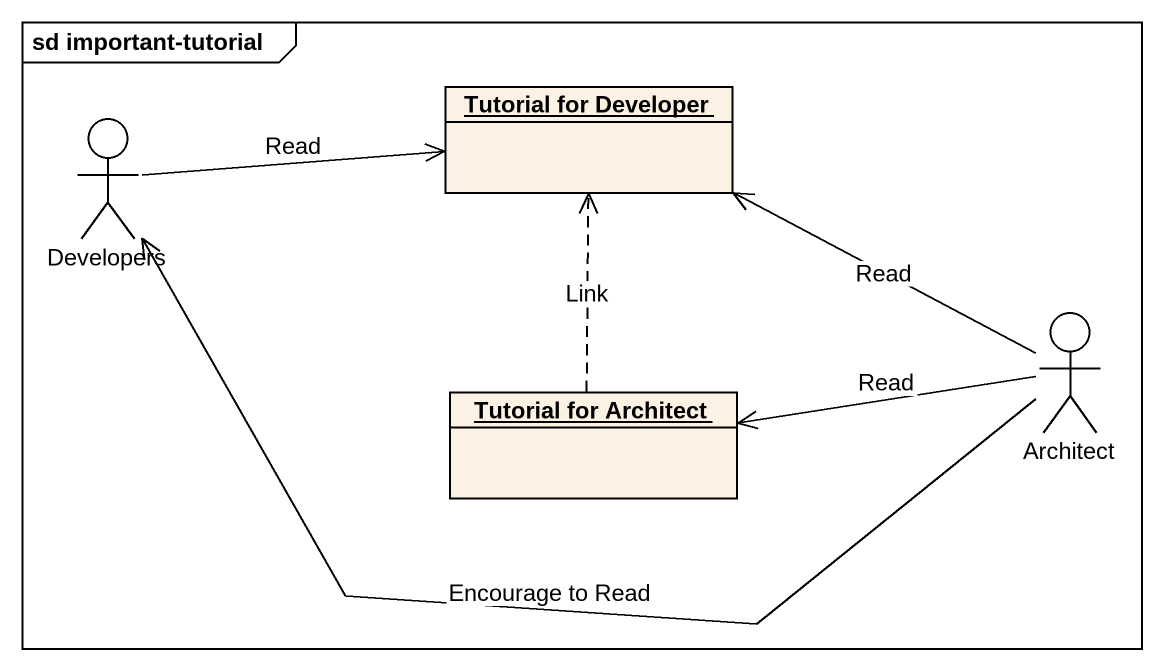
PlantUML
@startuml
mainframe sd important-tutorial
allowmixing
hide circle
hide empty members
object "Tutorial for Developer" as Tutorial_for_Developer
actor Developers
object "Tutorial for Architect" as Tutorial_for_Architect
actor Architect
Developers -right-> Tutorial_for_Developer : Read
Tutorial_for_Architect .up.> Tutorial_for_Developer : Link
Architect -left-> Tutorial_for_Developer : Read
Architect -left-> Developers : Encourage to Read
Architect -left-> Tutorial_for_Architect : Read
@enduml
